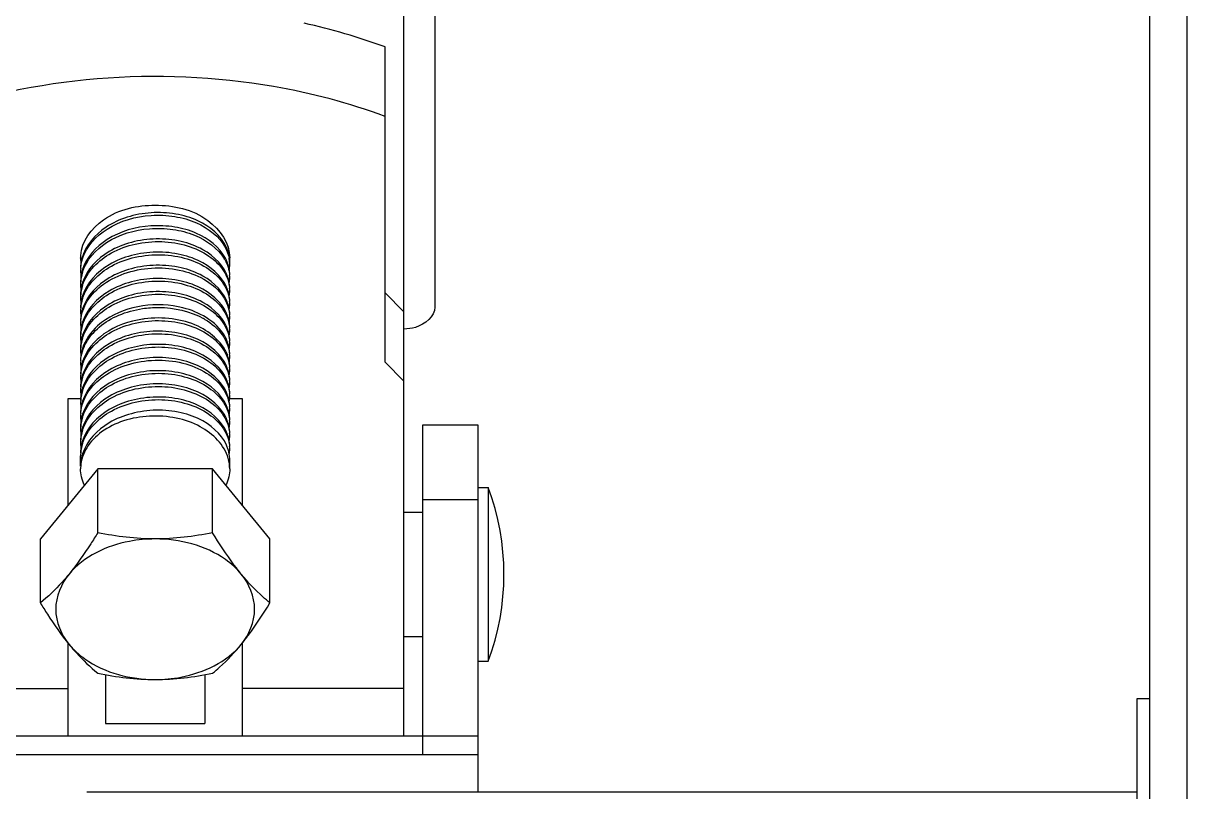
# Model space of a CAD drawing. Extents: x 921423 to 1291758, y 534425 to 1049953.
# Drawn here: x 1127808.6 to 1128234.9, y 860330.2 to 860611.8 of the extents above; entities that cross this region are included whole.
import ezdxf

# ---------------------------------------------------------------- set-up
doc = ezdxf.new("R2010")
doc.units = 0
doc.header["$LTSCALE"] = 1000
doc.header["$MEASUREMENT"] = 0
doc.layers.add('02___PRT_ALL_AXES', color=7, linetype='Continuous')

msp = doc.modelspace()

# ---------------------------------------------------------------- linework, layer by layer
at = {"color": 7, "linetype": 'Continuous'}
for p, q in [((1128221.21, 862957.38), (1128221.21, 859317.04)), ((1128234.87, 862957.38), (1128234.87, 859317.04)), ((1127959.4, 862027.57), (1127959.4, 860507.82)), ((1127948.01, 860506.11), (1127948.01, 861978.15)), ((1127829.63, 860525.77), (1127829.63, 860525.84)), ((1127948.01, 860350.64), (1127948.01, 860480.67)), ((1127825.08, 860435.29), (1127825.08, 860474.33)), ((1127888.82, 860474.33), (1127888.82, 860435.29)), ((1127954.84, 860464.48), (1127954.84, 860343.82)), ((1127975.33, 860464.48), (1127954.84, 860464.48)), ((1127975.33, 860330.16), (1127975.33, 860464.48)), ((1127829.63, 860449.47), (1127829.63, 860453.33)), ((1127830.09, 860453.14), (1127829.63, 860453.33)), ((1127835.92, 860448.57), (1127814.89, 860422.81)), ((1127877.98, 860448.57), (1127835.92, 860448.57)), ((1127899.01, 860422.81), (1127877.98, 860448.57)), ((1127884.27, 860448.57), (1127884.27, 860451.88)), ((1127975.33, 860441.71), (1127978.98, 860441.71)), ((1127975.33, 860437.16), (1127954.84, 860437.16)), ((1127948.01, 860432.61), (1127954.84, 860432.61)), ((1127825.08, 860350.64), (1127825.08, 860384.59)), ((1127888.82, 860384.59), (1127888.82, 860350.64)), ((1127975.33, 860377.97), (1127978.98, 860377.97)), ((1127838.74, 860373.07), (1127838.74, 860355.2)), ((1127875.16, 860373.07), (1127875.16, 860355.2)), ((1127765.88, 860367.98), (1127825.08, 860367.98)), ((1127948.01, 860367.98), (1127888.82, 860367.98)), ((1128216.66, 860318.77), (1128216.66, 860364.31)), ((1128216.66, 860364.31), (1128221.21, 860364.31)), ((1127838.74, 860355.2), (1127875.16, 860355.2)), ((1127738.56, 860350.65), (1127975.33, 860350.65)), ((1127738.56, 860343.82), (1127975.33, 860343.82)), ((1127831.91, 860330.16), (1128216.66, 860330.16))]:
    msp.add_line(p, q, dxfattribs=at)
for centre, radius, start, end in [((1127870.42, 860524.02), 13.88, 16.463, 24.1462), ((1127844.34, 860525.77), 14.71, 178.7568, 179.7371), ((1127844.32, 860525.77), 14.69, 179.7373, 180), ((1127844.47, 860525.78), 14.84, 180.017, 187.4905), ((1127844.82, 860521.86), 15.2, 165.833, 172.4333), ((1127845.02, 860521.81), 15.4, 165.5442, 165.8443), ((1127868.99, 860517.54), 15.47, 29.635, 30.5689), ((1127869.56, 860518.81), 14.83, 25.7531, 27.6632), ((1127870.08, 860519.05), 14.26, 20.1759, 25.7754), ((1127870.96, 860524.2), 13.32, 15.3164, 16.4117), ((1127871.21, 860524.26), 13.06, 8.8387, 15.3294), ((1127871.37, 860523.32), 12.9, 9.5494, 10.9745), ((1127871.51, 860523.35), 12.76, 4.3772, 9.5535), ((1127871.48, 860528.21), 12.79, 351.2051, 354.2165), ((1127871.46, 860524.3), 12.81, 6.8038, 8.821), ((1127871.62, 860524.32), 12.64, 0.0138, 6.8103), ((1127844.48, 860521.91), 14.85, 172.4409, 179.9826), ((1127844.38, 860520.94), 14.75, 176.2908, 179.9967), ((1127844.48, 860520.95), 14.85, 180.0174, 187.5633), ((1127845.2, 860516.93), 15.59, 162.517, 165.6934), ((1127870.55, 860519.23), 13.75, 18.8402, 20.1483), ((1127870.74, 860519.3), 13.55, 16.7965, 18.8416), ((1127871.11, 860519.41), 13.16, 10.3064, 16.8137), ((1127871.54, 860519.49), 12.73, 0.0321, 10.2928), ((1127871.61, 860523.36), 12.66, 352.6975, 359.9837), ((1127871.65, 860523.36), 12.62, 0.0037, 4.3716), ((1127844.47, 860517.08), 14.84, 172.5135, 179.983), ((1127844.38, 860516.11), 14.76, 176.2906, 179.9967), ((1127844.59, 860516.1), 14.96, 170.6414, 176.2826), ((1127844.83, 860517.03), 15.2, 165.6882, 172.5045), ((1127845.02, 860516.02), 15.4, 162.4954, 170.6136), ((1127845.2, 860512.1), 15.59, 162.5133, 165.755), ((1127870.96, 860514.54), 13.32, 15.3039, 16.412), ((1127871.21, 860514.6), 13.06, 8.839, 15.3168), ((1127871.58, 860518.54), 12.69, 351.1952, 359.9741), ((1127871.68, 860518.53), 12.59, 0.0047, 4.3399), ((1127844.47, 860516.12), 14.85, 180.0173, 187.5347), ((1127844.47, 860512.25), 14.85, 172.4851, 179.9829), ((1127844.59, 860511.27), 14.96, 170.6064, 176.282), ((1127844.82, 860512.2), 15.2, 165.7505, 172.4767), ((1127845.02, 860511.19), 15.4, 162.4832, 170.5789), ((1127870.96, 860509.71), 13.32, 15.3602, 16.4085), ((1127871.21, 860509.77), 13.06, 8.8275, 15.3735), ((1127871.58, 860514.66), 12.69, 0.0261, 8.8331), ((1127871.58, 860513.71), 12.69, 351.1826, 359.9739), ((1127871.68, 860513.7), 12.59, 0.0047, 4.3394), ((1127844.38, 860511.28), 14.76, 176.2901, 179.9967), ((1127844.47, 860511.29), 14.85, 180.0171, 187.5223), ((1127844.47, 860507.42), 14.85, 172.4732, 179.9828), ((1127844.59, 860506.44), 14.96, 170.6461, 176.2828), ((1127844.82, 860507.37), 15.2, 165.7629, 172.465), ((1127845.02, 860506.36), 15.4, 162.498, 170.6185), ((1127845.2, 860507.27), 15.59, 162.501, 165.7673), ((1127870.96, 860504.88), 13.32, 15.3455, 16.4078), ((1127871.21, 860504.94), 13.06, 8.8161, 15.3587), ((1127871.58, 860509.83), 12.69, 0.0261, 8.8211), ((1127871.58, 860508.88), 12.69, 351.1717, 359.9739), ((1127871.68, 860508.87), 12.59, 0.0047, 4.3395), ((1127844.38, 860506.45), 14.75, 176.2908, 179.9967), ((1127844.48, 860506.46), 14.86, 180.018, 187.7975), ((1127844.47, 860502.59), 14.84, 172.7542, 179.9843), ((1127844.82, 860502.54), 15.19, 165.7041, 172.7434), ((1127845.2, 860502.44), 15.59, 162.5159, 165.7097), ((1127871.57, 860504.05), 12.7, 350.9429, 359.9728), ((1127871.58, 860505), 12.69, 0.026, 8.8097), ((1127871.68, 860504.04), 12.59, 0.0047, 4.3394), ((1127844.38, 860501.63), 14.75, 176.2906, 179.9967), ((1127844.48, 860501.63), 14.85, 180.0174, 187.5513), ((1127844.47, 860497.76), 14.85, 172.5017, 179.9829), ((1127844.82, 860497.71), 15.2, 165.7267, 172.493), ((1127845.02, 860496.7), 15.4, 162.4909, 170.6051), ((1127845.2, 860497.61), 15.59, 162.5135, 165.7315), ((1127857.95, 860465.85), 37.96, 97.612, 98.5483), ((1127861.79, 860480.82), 26.15, 59.2313, 60.5207), ((1127870.96, 860500.05), 13.32, 15.3562, 16.4067), ((1127871.22, 860500.12), 13.06, 8.5831, 15.3704), ((1127871.58, 860500.17), 12.69, 0.0243, 8.5745), ((1127871.68, 860499.21), 12.59, 0.0047, 4.3393), ((1127844.38, 860496.8), 14.76, 176.2904, 179.9967), ((1127844.47, 860496.8), 14.85, 180.0173, 187.5367), ((1127844.59, 860496.78), 14.96, 170.6329, 176.2824), ((1127844.82, 860492.88), 15.2, 165.766, 172.4789), ((1127845.02, 860491.87), 15.4, 162.488, 170.5957), ((1127845.2, 860492.79), 15.59, 162.5087, 165.7704), ((1127870.96, 860495.22), 13.32, 15.3803, 16.4044), ((1127871.21, 860495.28), 13.06, 8.806, 15.3938), ((1127871.58, 860499.22), 12.69, 351.161, 359.9738), ((1127871.58, 860495.34), 12.69, 0.0259, 8.7993), ((1127871.68, 860494.38), 12.59, 0.0047, 4.3389), ((1127844.47, 860492.93), 14.85, 172.4872, 179.9829), ((1127844.38, 860491.97), 14.76, 176.2903, 179.9967), ((1127844.47, 860491.97), 14.85, 180.0173, 187.5328), ((1127844.59, 860491.95), 14.96, 170.6233, 176.2823), ((1127844.82, 860488.05), 15.2, 165.7649, 172.4752), ((1127845.2, 860487.96), 15.59, 162.5058, 165.7693), ((1127870.96, 860490.39), 13.32, 15.4324, 16.4009), ((1127871.21, 860490.45), 13.06, 8.7871, 15.4463), ((1127871.57, 860494.39), 12.69, 351.1413, 359.9737), ((1127871.58, 860490.51), 12.69, 0.0258, 8.7798), ((1127844.47, 860488.1), 14.85, 172.4835, 179.9829), ((1127844.39, 860487.14), 14.76, 176.2866, 179.9968), ((1127844.47, 860487.14), 14.84, 180.0162, 187.3323), ((1127844.82, 860483.22), 15.2, 165.7459, 172.2807), ((1127845.02, 860482.21), 15.4, 162.4871, 170.6053), ((1127845.22, 860483.12), 15.61, 162.4516, 165.7498), ((1127871.17, 860485.62), 13.11, 9.0944, 16.4713), ((1127871.57, 860485.68), 12.7, 0.0272, 9.08), ((1127871.58, 860489.56), 12.69, 351.4494, 359.976), ((1127871.67, 860489.55), 12.6, 0.0046, 4.3456), ((1127844.48, 860483.27), 14.85, 172.2882, 179.9823), ((1127844.38, 860482.31), 14.75, 176.2903, 179.9967), ((1127844.59, 860482.29), 14.96, 170.633, 176.2824), ((1127845.2, 860478.3), 15.59, 162.5049, 165.7686), ((1127870.96, 860480.73), 13.32, 15.3426, 16.4105), ((1127871.21, 860480.8), 13.06, 8.8357, 15.3558), ((1127871.58, 860484.73), 12.69, 351.1911, 359.9741), ((1127871.58, 860480.85), 12.69, 0.0261, 8.8295), ((1127871.68, 860484.72), 12.59, 0.0047, 4.3396), ((1127844.47, 860482.31), 14.85, 180.0172, 187.5261), ((1127844.47, 860478.44), 14.85, 172.4765, 179.9828), ((1127844.38, 860477.48), 14.75, 176.29, 179.9967), ((1127844.59, 860477.46), 14.96, 170.5993, 176.2819), ((1127844.82, 860478.39), 15.2, 165.7642, 172.4682), ((1127845.02, 860477.38), 15.4, 162.4824, 170.5717), ((1127870.96, 860475.9), 13.32, 15.3335, 16.4046), ((1127871.21, 860475.97), 13.06, 8.8222, 15.3467), ((1127871.58, 860479.9), 12.69, 351.178, 359.9739), ((1127871.68, 860479.89), 12.59, 0.0047, 4.3395), ((1127844.47, 860477.48), 14.85, 180.0171, 187.5169), ((1127844.47, 860473.61), 14.85, 172.4677, 179.9827), ((1127844.59, 860472.63), 14.96, 170.6057, 176.2819), ((1127844.82, 860473.56), 15.2, 165.7627, 172.4595), ((1127845.02, 860472.55), 15.4, 162.4829, 170.5782), ((1127845.2, 860473.47), 15.59, 162.5002, 165.767), ((1127870.96, 860471.07), 13.32, 15.295, 16.4082), ((1127871.21, 860471.14), 13.06, 8.8659, 15.3078), ((1127871.58, 860476.02), 12.69, 0.0259, 8.8159), ((1127871.58, 860475.07), 12.69, 351.2218, 359.9742), ((1127871.68, 860475.06), 12.59, 0.0047, 4.3399), ((1127844.38, 860472.65), 14.75, 176.29, 179.9967), ((1127844.47, 860472.65), 14.84, 180.017, 187.4489), ((1127844.48, 860468.78), 14.85, 172.3978, 179.9823), ((1127844.83, 860468.73), 15.2, 165.7631, 172.3902), ((1127845.2, 860468.64), 15.59, 162.5007, 165.7672), ((1127870.96, 860466.24), 13.32, 15.3024, 16.4096), ((1127871.22, 860466.31), 13.05, 8.6158, 15.3161), ((1127871.57, 860470.24), 12.7, 350.9764, 359.9733), ((1127871.57, 860471.19), 12.69, 0.0263, 8.8603), ((1127871.68, 860470.23), 12.59, 0.0047, 4.3399), ((1127844.38, 860467.82), 14.75, 176.29, 179.9967), ((1127844.47, 860467.82), 14.85, 180.0171, 187.5089), ((1127844.47, 860463.95), 14.85, 172.4594, 179.9827), ((1127844.82, 860463.9), 15.2, 165.7634, 172.4513), ((1127845.02, 860462.9), 15.4, 162.4867, 170.562), ((1127845.2, 860463.81), 15.59, 162.5015, 165.7677), ((1127871.58, 860466.37), 12.69, 0.0245, 8.608), ((1127871.68, 860465.4), 12.59, 0.0047, 4.3399), ((1127844.38, 860462.99), 14.76, 176.29, 179.9967), ((1127844.47, 860462.99), 14.84, 180.017, 187.4917), ((1127844.59, 860462.97), 14.96, 170.5894, 176.2819), ((1127844.82, 860459.07), 15.2, 165.765, 172.4342), ((1127845.02, 860458.07), 15.4, 162.4917, 170.5553), ((1127845.2, 860458.98), 15.59, 162.5045, 165.7692), ((1127870.96, 860461.41), 13.32, 15.3158, 16.4116), ((1127871.21, 860461.48), 13.06, 8.8392, 15.3288), ((1127871.58, 860465.41), 12.69, 351.1951, 359.9741), ((1127871.58, 860461.54), 12.69, 0.0262, 8.8333), ((1127871.68, 860460.57), 12.59, 0.0047, 4.3399), ((1127844.48, 860459.12), 14.85, 172.4422, 179.9826), ((1127844.38, 860458.16), 14.76, 176.2903, 179.9967), ((1127844.47, 860458.17), 14.85, 180.0172, 187.5273), ((1127844.59, 860458.14), 14.96, 170.5827, 176.2821), ((1127844.82, 860454.24), 15.2, 165.7668, 172.4699), ((1127845.02, 860453.24), 15.4, 162.4849, 170.5952), ((1127845.2, 860454.15), 15.59, 162.5094, 165.7711), ((1127870.96, 860456.58), 13.32, 15.3138, 16.4121), ((1127871.21, 860456.65), 13.06, 8.8348, 15.3268), ((1127871.58, 860460.58), 12.69, 351.1908, 359.9741), ((1127871.58, 860456.71), 12.69, 0.0261, 8.8289), ((1127844.47, 860454.29), 14.85, 172.4782, 179.9829), ((1127844.38, 860453.33), 14.75, 176.2902, 179.9967), ((1127844.59, 860453.31), 14.96, 170.6229, 176.2822), ((1127845.2, 860449.32), 15.59, 162.5026, 165.791), ((1127870.96, 860451.75), 13.32, 15.3664, 16.4089), ((1127871.21, 860451.82), 13.06, 8.8239, 15.3798), ((1127871.58, 860455.75), 12.69, 351.179, 359.9739), ((1127871.58, 860451.88), 12.69, 0.0261, 8.8175), ((1127871.68, 860455.74), 12.59, 0.0047, 4.3394)]:
    msp.add_arc(centre, radius, start, end, dxfattribs=at)
for points, knots in [([(1127883.09, 860529.7), (1127881.15, 860534.04), (1127874.57, 860539.32), (1127864.39, 860542.26), (1127855.47, 860542.72), (1127846.7, 860541.09), (1127836.96, 860536.75), (1127831.31, 860530.33), (1127830.11, 860525.66)], [0, 0, 0, 0, 0.223773, 0.357617, 0.498713, 0.639512, 0.772857, 1, 1, 1, 1]), ([(1127830.35, 860525.54), (1127831.79, 860530.03), (1127839.53, 860538.26), (1127852.71, 860541.83), (1127864.06, 860541.33), (1127874.01, 860538.58), (1127880.53, 860533.69), (1127882.69, 860529.56)], [0, 0, 0, 0, 0.228509, 0.499781, 0.640257, 0.774022, 1, 1, 1, 1]), ([(1127882.69, 860525.7), (1127880.53, 860529.83), (1127873.99, 860534.73), (1127864.03, 860537.47), (1127852.67, 860537.96), (1127839.48, 860534.38), (1127831.75, 860526.12), (1127830.33, 860521.62)], [0, 0, 0, 0, 0.226055, 0.35988, 0.500401, 0.771641, 1, 1, 1, 1]), ([(1127830.33, 860520.65), (1127831.73, 860525.08), (1127839.25, 860533.24), (1127852.19, 860536.9), (1127863.39, 860536.59), (1127873.34, 860534.05), (1127879.95, 860529.42), (1127882.32, 860525.41)], [0, 0, 0, 0, 0.227348, 0.497152, 0.637415, 0.771604, 1, 1, 1, 1]), ([(1127883.74, 860518.3), (1127882.41, 860522.8), (1127876.31, 860528.71), (1127866.35, 860532.22), (1127857.33, 860533.16), (1127848.27, 860531.89), (1127838.02, 860527.87), (1127831.84, 860521.56), (1127830.33, 860516.79)], [0, 0, 0, 0, 0.2172, 0.349119, 0.49007, 0.632362, 0.768232, 1, 1, 1, 1]), ([(1127830.33, 860515.83), (1127831.92, 860520.87), (1127838.7, 860527.45), (1127849.69, 860531.31), (1127859.3, 860532.21), (1127868.6, 860530.74), (1127876.57, 860527.11), (1127882.31, 860521.65), (1127884.06, 860516.91), (1127884.23, 860514.65)], [0, 0, 0, 0, 0.234601, 0.372819, 0.516614, 0.657142, 0.786237, 0.899566, 1, 1, 1, 1]), ([(1127883.74, 860513.47), (1127882.41, 860517.96), (1127876.31, 860523.88), (1127866.35, 860527.39), (1127857.33, 860528.33), (1127848.27, 860527.06), (1127838.02, 860523.05), (1127831.84, 860516.73), (1127830.33, 860511.96)], [0, 0, 0, 0, 0.217195, 0.349114, 0.490063, 0.632357, 0.768233, 1, 1, 1, 1]), ([(1127830.33, 860510.99), (1127831.92, 860516.04), (1127838.7, 860522.62), (1127849.69, 860526.48), (1127859.3, 860527.38), (1127868.6, 860525.91), (1127876.57, 860522.28), (1127882.31, 860516.83), (1127884.06, 860512.08), (1127884.23, 860509.82)], [0, 0, 0, 0, 0.234601, 0.372807, 0.516599, 0.657132, 0.786232, 0.899564, 1, 1, 1, 1]), ([(1127829.66, 860502.58), (1127829.83, 860505.17), (1127831.72, 860510.59), (1127838.07, 860516.85), (1127846.82, 860520.98), (1127856.86, 860522.6), (1127866.9, 860521.59), (1127875.66, 860518.09), (1127882.07, 860512.47), (1127884.05, 860507.4), (1127884.23, 860504.99)], [0, 0, 0, 0, 0.108836, 0.229817, 0.365008, 0.508761, 0.651467, 0.783424, 0.898808, 1, 1, 1, 1]), ([(1127883.74, 860508.64), (1127882.41, 860513.14), (1127876.31, 860519.06), (1127866.35, 860522.56), (1127857.33, 860523.5), (1127848.27, 860522.23), (1127838.02, 860518.21), (1127831.84, 860511.9), (1127830.33, 860507.13)], [0, 0, 0, 0, 0.217199, 0.349123, 0.490078, 0.632366, 0.768232, 1, 1, 1, 1]), ([(1127883.74, 860503.81), (1127882.42, 860508.31), (1127876.31, 860514.23), (1127866.35, 860517.73), (1127857.33, 860518.67), (1127848.27, 860517.41), (1127838.02, 860513.39), (1127831.84, 860507.07), (1127830.33, 860502.3)], [0, 0, 0, 0, 0.217199, 0.349123, 0.490079, 0.632367, 0.768233, 1, 1, 1, 1]), ([(1127830.33, 860501.33), (1127831.92, 860506.38), (1127838.7, 860512.96), (1127849.69, 860516.82), (1127859.3, 860517.72), (1127868.6, 860516.25), (1127876.57, 860512.62), (1127882.31, 860507.17), (1127884.06, 860502.42), (1127884.23, 860500.16)], [0, 0, 0, 0, 0.234599, 0.372817, 0.516611, 0.657137, 0.78623, 0.899563, 1, 1, 1, 1]), ([(1127883.74, 860498.98), (1127882.42, 860503.48), (1127876.31, 860509.4), (1127866.35, 860512.91), (1127857.33, 860513.84), (1127848.27, 860512.58), (1127838.02, 860508.56), (1127831.84, 860502.24), (1127830.33, 860497.47)], [0, 0, 0, 0, 0.217199, 0.349112, 0.490063, 0.632356, 0.768233, 1, 1, 1, 1]), ([(1127830.33, 860496.51), (1127831.92, 860501.55), (1127838.7, 860508.14), (1127849.69, 860511.99), (1127859.3, 860512.89), (1127868.6, 860511.42), (1127876.57, 860507.79), (1127882.31, 860502.34), (1127884.06, 860497.59), (1127884.23, 860495.33)], [0, 0, 0, 0, 0.234599, 0.372814, 0.516606, 0.657131, 0.786224, 0.899562, 1, 1, 1, 1]), ([(1127875.61, 860504), (1127873.02, 860505.61), (1127861.22, 860510.37), (1127846.74, 860508.49), (1127838.79, 860503.18)], [0, 0, 0, 0, 0.242438, 1, 1, 1, 1]), ([(1127829.66, 860488.09), (1127829.81, 860490.39), (1127831.31, 860495.16), (1127836.43, 860501.01), (1127843.69, 860505.27), (1127849.34, 860506.81), (1127852.31, 860507.25)], [0, 0, 0, 0, 0.21682, 0.453957, 0.717085, 1, 1, 1, 1]), ([(1127852.31, 860507.25), (1127854.28, 860507.55), (1127861.88, 860508.09), (1127869.76, 860506.36), (1127874.66, 860503.59)], [0, 0, 0, 0, 0.26131, 1, 1, 1, 1]), ([(1127883.74, 860489.33), (1127882.23, 860494.42), (1127874.73, 860500.86), (1127863.16, 860503.9), (1127856.33, 860503.93), (1127852.93, 860503.48)], [0, 0, 0, 0, 0.441714, 0.713654, 1, 1, 1, 1]), ([(1127883.74, 860494.15), (1127883.46, 860495.11), (1127881.78, 860499.11), (1127878.43, 860502.24), (1127875.61, 860504)], [0, 0, 0, 0, 0.23168, 1, 1, 1, 1]), ([(1127959.4, 860507.82), (1127959.4, 860504.4), (1127954.22, 860500.23), (1127949.48, 860499.77), (1127948.01, 860499.77)], [0, 0, 0, 0, 0.699639, 1, 1, 1, 1]), ([(1127838.79, 860503.18), (1127837.76, 860502.5), (1127834.15, 860499.74), (1127831.33, 860495.81), (1127830.33, 860492.64)], [0, 0, 0, 0, 0.270094, 1, 1, 1, 1]), ([(1127830.33, 860486.85), (1127831.92, 860491.89), (1127838.7, 860498.48), (1127849.69, 860502.33), (1127859.3, 860503.23), (1127868.6, 860501.76), (1127876.57, 860498.13), (1127882.31, 860492.68), (1127884.06, 860487.93), (1127884.23, 860485.67)], [0, 0, 0, 0, 0.2346, 0.372814, 0.516605, 0.65714, 0.786235, 0.899567, 1, 1, 1, 1]), ([(1127852.31, 860503.39), (1127847.33, 860502.64), (1127838.21, 860499.53), (1127831.63, 860491.9), (1127830.34, 860487.83)], [0, 0, 0, 0, 0.541307, 1, 1, 1, 1]), ([(1127875.17, 860503.3), (1127877.64, 860501.83), (1127881.91, 860498.28), (1127884.04, 860493), (1127884.23, 860490.51)], [0, 0, 0, 0, 0.534403, 1, 1, 1, 1]), ([(1127883.74, 860484.49), (1127882.41, 860488.99), (1127876.31, 860494.91), (1127866.35, 860498.42), (1127857.33, 860499.35), (1127848.27, 860498.09), (1127838.02, 860494.07), (1127831.84, 860487.75), (1127830.33, 860482.98)], [0, 0, 0, 0, 0.217198, 0.349118, 0.490075, 0.632362, 0.768234, 1, 1, 1, 1]), ([(1127830.33, 860482.02), (1127831.92, 860487.06), (1127838.7, 860493.65), (1127849.69, 860497.5), (1127859.3, 860498.4), (1127868.6, 860496.93), (1127876.57, 860493.3), (1127882.31, 860487.85), (1127884.06, 860483.1), (1127884.23, 860480.85)], [0, 0, 0, 0, 0.234603, 0.372813, 0.516604, 0.657136, 0.786228, 0.899564, 1, 1, 1, 1]), ([(1127883.74, 860479.66), (1127882.42, 860484.16), (1127876.31, 860490.08), (1127866.35, 860493.59), (1127857.33, 860494.52), (1127848.27, 860493.26), (1127838.03, 860489.24), (1127831.84, 860482.92), (1127830.33, 860478.16)], [0, 0, 0, 0, 0.217202, 0.349116, 0.490071, 0.632358, 0.76823, 1, 1, 1, 1]), ([(1127830.33, 860477.19), (1127831.92, 860482.23), (1127838.7, 860488.82), (1127849.69, 860492.67), (1127859.3, 860493.57), (1127868.6, 860492.1), (1127876.57, 860488.47), (1127882.31, 860483.02), (1127884.06, 860478.27), (1127884.23, 860476.02)], [0, 0, 0, 0, 0.234605, 0.372816, 0.516608, 0.657138, 0.78623, 0.899566, 1, 1, 1, 1]), ([(1127829.66, 860468.77), (1127829.83, 860471.36), (1127831.72, 860476.78), (1127838.07, 860483.04), (1127846.82, 860487.17), (1127856.86, 860488.79), (1127866.9, 860487.78), (1127875.66, 860484.28), (1127882.07, 860478.66), (1127884.05, 860473.59), (1127884.23, 860471.19)], [0, 0, 0, 0, 0.108831, 0.229813, 0.365006, 0.508762, 0.651468, 0.78342, 0.898809, 1, 1, 1, 1]), ([(1127883.74, 860474.83), (1127882.41, 860479.33), (1127876.31, 860485.25), (1127866.35, 860488.76), (1127857.33, 860489.69), (1127848.27, 860488.43), (1127838.03, 860484.41), (1127831.84, 860478.09), (1127830.33, 860473.33)], [0, 0, 0, 0, 0.217202, 0.349116, 0.49007, 0.632359, 0.768228, 1, 1, 1, 1]), ([(1127883.74, 860470), (1127882.41, 860474.5), (1127876.31, 860480.42), (1127866.35, 860483.93), (1127857.33, 860484.86), (1127848.27, 860483.6), (1127838.02, 860479.58), (1127831.84, 860473.27), (1127830.33, 860468.5)], [0, 0, 0, 0, 0.217202, 0.349116, 0.49007, 0.632359, 0.768228, 1, 1, 1, 1]), ([(1127830.33, 860467.53), (1127831.92, 860472.57), (1127838.7, 860479.16), (1127849.69, 860483.01), (1127859.3, 860483.92), (1127868.6, 860482.44), (1127876.57, 860478.81), (1127882.31, 860473.36), (1127884.06, 860468.61), (1127884.23, 860466.36)], [0, 0, 0, 0, 0.234607, 0.372817, 0.516612, 0.657139, 0.786233, 0.899567, 1, 1, 1, 1]), ([(1127883.74, 860465.18), (1127882.41, 860469.67), (1127876.31, 860475.59), (1127866.35, 860479.1), (1127857.33, 860480.03), (1127848.27, 860478.77), (1127838.02, 860474.75), (1127831.84, 860468.43), (1127830.33, 860463.67)], [0, 0, 0, 0, 0.217201, 0.349117, 0.490069, 0.63236, 0.768228, 1, 1, 1, 1]), ([(1127830.33, 860462.7), (1127831.92, 860467.74), (1127838.7, 860474.33), (1127849.69, 860478.18), (1127859.3, 860479.09), (1127868.6, 860477.61), (1127876.57, 860473.98), (1127882.31, 860468.53), (1127884.06, 860463.78), (1127884.23, 860461.53)], [0, 0, 0, 0, 0.234605, 0.372817, 0.516611, 0.657139, 0.786234, 0.899567, 1, 1, 1, 1]), ([(1127883.74, 860460.35), (1127882.41, 860464.84), (1127876.31, 860470.76), (1127866.35, 860474.27), (1127857.33, 860475.2), (1127848.27, 860473.94), (1127838.02, 860469.92), (1127831.84, 860463.6), (1127830.33, 860458.83)], [0, 0, 0, 0, 0.2172, 0.349118, 0.490069, 0.632361, 0.76823, 1, 1, 1, 1]), ([(1127830.33, 860457.87), (1127831.92, 860462.91), (1127838.7, 860469.5), (1127849.69, 860473.35), (1127859.3, 860474.26), (1127868.6, 860472.78), (1127876.57, 860469.15), (1127882.31, 860463.7), (1127884.06, 860458.96), (1127884.23, 860456.7)], [0, 0, 0, 0, 0.234601, 0.372817, 0.516613, 0.65714, 0.786235, 0.899567, 1, 1, 1, 1]), ([(1127883.74, 860455.52), (1127882.41, 860460.01), (1127876.31, 860465.93), (1127866.35, 860469.44), (1127857.33, 860470.38), (1127848.27, 860469.11), (1127838.02, 860465.09), (1127831.84, 860458.78), (1127830.33, 860454.01)], [0, 0, 0, 0, 0.217197, 0.349115, 0.490066, 0.632359, 0.768233, 1, 1, 1, 1])]:
    msp.add_open_spline(points, degree=3, knots=knots, dxfattribs=at)
for points in [[(1127882.69, 860529.56), (1127883.31, 860528.38), (1127883.78, 860527.09), (1127884.03, 860525.78)], [(1127829.66, 860521.9), (1127829.74, 860523.13), (1127829.98, 860524.36), (1127830.35, 860525.54)], [(1127882.44, 860525.19), (1127883.43, 860523.46), (1127884.08, 860521.47), (1127884.23, 860519.48)], [(1127830.09, 860453.15), (1127829.79, 860451.95), (1127829.63, 860450.7), (1127829.63, 860449.47)]]:
    msp.add_open_spline(points, degree=3, dxfattribs=at)
at = {"layer": '02___PRT_ALL_AXES', "color": 7, "linetype": 'Continuous'}
for p, q in [((1127941.18, 860487.57), (1127941.18, 860603.16)), ((1127829.63, 860525.77), (1127829.63, 860525.84)), ((1127948.01, 860506.11), (1127941.18, 860513)), ((1127948.01, 860480.67), (1127948.01, 860506.11)), ((1127948.01, 860480.67), (1127941.18, 860487.57)), ((1127825.08, 860474.33), (1127829.63, 860474.33)), ((1127884.27, 860474.33), (1127888.82, 860474.33)), ((1127829.63, 860449.47), (1127829.63, 860453.33)), ((1127835.92, 860425.11), (1127835.92, 860448.57)), ((1127877.98, 860425.11), (1127877.98, 860448.57)), ((1127884.27, 860448.57), (1127884.27, 860451.88)), ((1127975.33, 860441.71), (1127978.98, 860441.71)), ((1127978.98, 860441.71), (1127978.98, 860377.97)), ((1127948.01, 860432.61), (1127954.84, 860432.61)), ((1127814.89, 860399.36), (1127814.89, 860422.81)), ((1127899.01, 860399.36), (1127899.01, 860422.81)), ((1127948.01, 860387.07), (1127954.84, 860387.07)), ((1127975.33, 860377.97), (1127978.98, 860377.97))]:
    msp.add_line(p, q, dxfattribs=at)
for centre, radius, start, end in [((1127861.97, 860387.61), 229.64, 69.8222, 77.5394), ((1127843.27, 860525.84), 13.65, 176.3051, 179.9979), ((1127843.35, 860525.85), 13.72, 180.0148, 187.3003), ((1127870.63, 860525.84), 13.64, 357.0544, 359.9988), ((1127843.27, 860448.57), 13.64, 176.2826, 179.9965), ((1127869.96, 860448.46), 14.32, 13.5882, 15.7069), ((1127870.35, 860448.55), 13.91, 0.0785, 13.6173), ((1127893.67, 860409.84), 91.07, 339.5127, 20.4873)]:
    msp.add_arc(centre, radius, start, end, dxfattribs=at)
for points, knots in [([(1127941.18, 860577.72), (1127927.96, 860582.6), (1127872.93, 860597.09), (1127812.76, 860592.49), (1127772.71, 860577.72)], [0, 0, 0, 0, 0.248287, 1, 1, 1, 1]), ([(1127829.66, 860526.72), (1127829.99, 860531.9), (1127838.28, 860542.67), (1127850.41, 860545.16), (1127856.95, 860545.16)], [0, 0, 0, 0, 0.442357, 1, 1, 1, 1]), ([(1127856.95, 860545.16), (1127863.66, 860545.16), (1127876.14, 860542.61), (1127884.27, 860531.12), (1127884.27, 860525.84)], [0, 0, 0, 0, 0.559767, 1, 1, 1, 1]), ([(1127883.74, 860452.34), (1127882.34, 860457.31), (1127875.57, 860463.86), (1127864.63, 860467.51), (1127854.91, 860468.25), (1127845.47, 860466.55), (1127837.36, 860462.62), (1127831.54, 860456.81), (1127829.81, 860451.83), (1127829.66, 860449.45)], [0, 0, 0, 0, 0.226573, 0.36295, 0.506452, 0.648024, 0.779263, 0.895686, 1, 1, 1, 1]), ([(1127835.92, 860425.11), (1127835.07, 860423.73), (1127831.8, 860418.52), (1127828.27, 860413.45), (1127825.4, 860409.93)], [0, 0, 0, 0, 0.26296, 1, 1, 1, 1]), ([(1127888.49, 860409.93), (1127887.58, 860411.05), (1127883.8, 860415.92), (1127880.44, 860421.1), (1127877.98, 860425.11)], [0, 0, 0, 0, 0.234887, 1, 1, 1, 1]), ([(1127856.95, 860422.81), (1127853.79, 860422.81), (1127842.35, 860421.8), (1127830.71, 860416.43), (1127825.4, 860409.93)], [0, 0, 0, 0, 0.273399, 1, 1, 1, 1]), ([(1127888.49, 860409.93), (1127886.84, 860411.97), (1127878.13, 860419.79), (1127865.89, 860422.81), (1127856.95, 860422.81)], [0, 0, 0, 0, 0.226783, 1, 1, 1, 1]), ([(1127825.4, 860409.93), (1127824.54, 860408.88), (1127821.3, 860405.09), (1127817.68, 860401.64), (1127814.89, 860399.36)], [0, 0, 0, 0, 0.2742, 1, 1, 1, 1]), ([(1127899.01, 860399.36), (1127898.13, 860400.07), (1127894.35, 860403.31), (1127890.93, 860406.96), (1127888.49, 860409.93)], [0, 0, 0, 0, 0.227749, 1, 1, 1, 1]), ([(1127814.89, 860399.36), (1127815.73, 860397.97), (1127819, 860392.76), (1127822.53, 860387.69), (1127825.4, 860384.18)], [0, 0, 0, 0, 0.26296, 1, 1, 1, 1]), ([(1127888.49, 860384.18), (1127889.41, 860385.3), (1127893.19, 860390.16), (1127896.55, 860395.34), (1127899.01, 860399.36)], [0, 0, 0, 0, 0.234887, 1, 1, 1, 1]), ([(1127825.4, 860384.18), (1127826.27, 860383.12), (1127829.5, 860379.34), (1127833.12, 860375.88), (1127835.92, 860373.6)], [0, 0, 0, 0, 0.2742, 1, 1, 1, 1]), ([(1127825.4, 860384.18), (1127827.06, 860382.14), (1127835.77, 860374.32), (1127848, 860371.3), (1127856.95, 860371.3)], [0, 0, 0, 0, 0.226783, 1, 1, 1, 1]), ([(1127856.95, 860371.3), (1127860.1, 860371.3), (1127871.55, 860372.31), (1127883.19, 860377.68), (1127888.49, 860384.18)], [0, 0, 0, 0, 0.273399, 1, 1, 1, 1]), ([(1127877.98, 860373.6), (1127878.86, 860374.32), (1127882.64, 860377.55), (1127886.06, 860381.2), (1127888.49, 860384.18)], [0, 0, 0, 0, 0.227749, 1, 1, 1, 1])]:
    msp.add_open_spline(points, degree=3, knots=knots, dxfattribs=at)
for points in [[(1127830.96, 860442.62), (1127830.11, 860444.47), (1127829.63, 860446.54), (1127829.63, 860448.57)], [(1127884.27, 860448.57), (1127884.27, 860446.54), (1127883.79, 860444.47), (1127882.94, 860442.62)], [(1127856.95, 860422.81), (1127849.9, 860422.81), (1127842.83, 860423.7), (1127835.92, 860425.11)], [(1127877.98, 860425.11), (1127871.07, 860423.7), (1127864, 860422.81), (1127856.95, 860422.81)], [(1127825.4, 860409.93), (1127822.5, 860406.38), (1127818.55, 860397.06), (1127822.5, 860387.73), (1127825.4, 860384.18)], [(1127888.49, 860384.18), (1127891.4, 860387.73), (1127895.35, 860397.06), (1127891.4, 860406.38), (1127888.49, 860409.93)], [(1127835.92, 860373.6), (1127842.83, 860372.19), (1127849.9, 860371.3), (1127856.95, 860371.3)], [(1127856.95, 860371.3), (1127864, 860371.3), (1127871.07, 860372.19), (1127877.98, 860373.6)]]:
    msp.add_open_spline(points, degree=3, dxfattribs=at)

doc.saveas('drawing.dxf')
